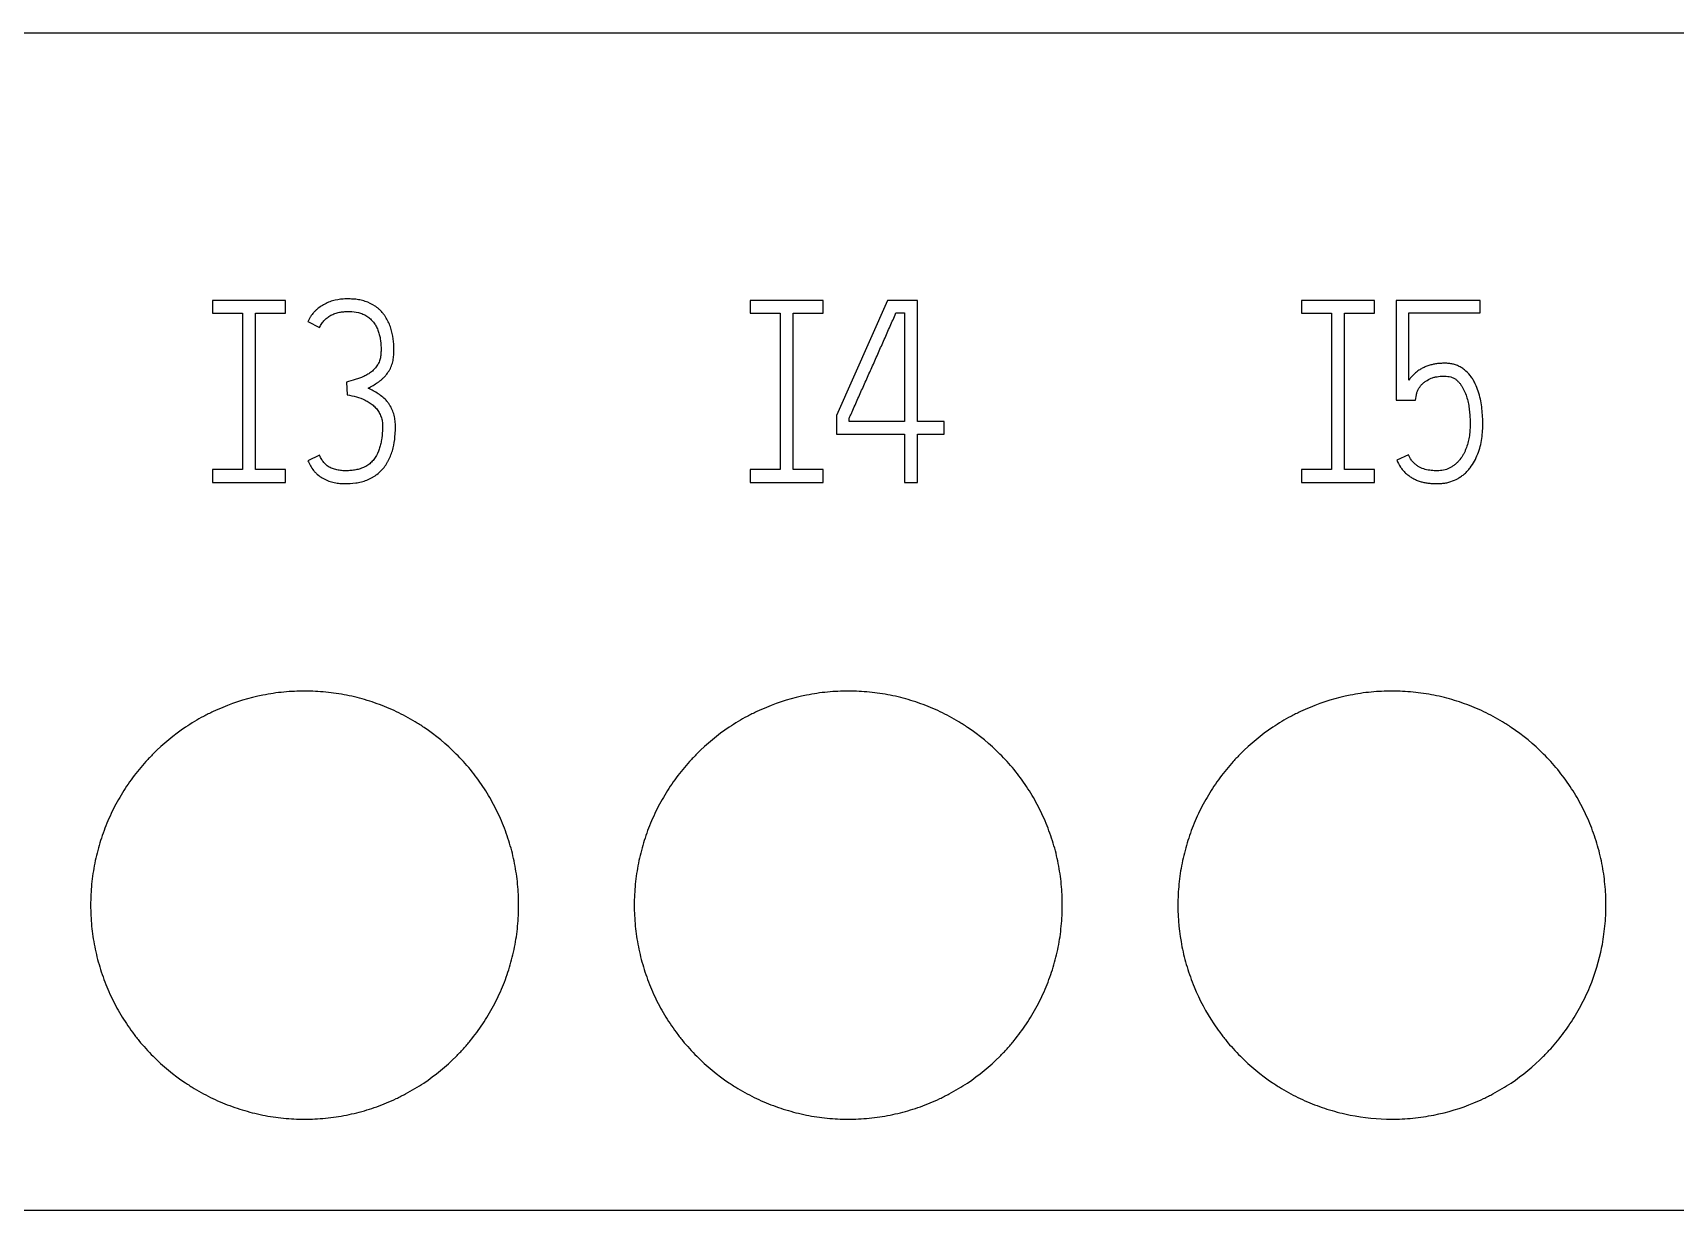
# Model space of a CAD drawing. Extents: x 0 to 420, y 0 to 297.
# Drawn here: x 119.28 to 134.63, y 224.74 to 235.74 of the extents above; entities that cross this region are included whole.
import ezdxf

# ---------------------------------------------------------------- set-up
doc = ezdxf.new("R2010")
doc.units = 0
doc.header["$LTSCALE"] = 23.1
doc.layers.add('10000_FRONT', color=7, linetype='CONTINUOUS')
doc.layers.add('10500_FRONT_LABELING', color=7, linetype='CONTINUOUS')

msp = doc.modelspace()

# ---------------------------------------------------------------- linework, layer by layer
at = {"layer": '10000_FRONT', "color": 7, "linetype": 'CONTINUOUS'}
for p, q in [((91.15, 235.74), (162.65, 235.74)), ((91.15, 224.74), (162.65, 224.74))]:
    msp.add_line(p, q, dxfattribs=at)
for points, knots in [([(123.82, 227.59), (123.82, 227.656), (123.817, 227.722), (123.804, 227.851), (123.795, 227.915), (123.77, 228.043), (123.754, 228.106), (123.726, 228.2), (123.715, 228.231), (123.693, 228.293), (123.681, 228.324), (123.644, 228.414), (123.588, 228.532), (123.522, 228.644), (123.468, 228.725), (123.449, 228.752), (123.41, 228.805), (123.39, 228.831), (123.327, 228.907), (123.283, 228.956), (123.145, 229.094), (123.045, 229.177), (122.922, 229.26), (122.908, 229.269), (122.88, 229.287), (122.866, 229.295), (122.824, 229.321), (122.795, 229.337), (122.708, 229.384), (122.649, 229.412), (122.529, 229.462), (122.467, 229.484), (122.373, 229.513), (122.342, 229.522), (122.278, 229.538), (122.245, 229.545), (122.148, 229.564), (122.018, 229.584), (121.888, 229.59), (121.757, 229.59), (121.691, 229.587), (121.593, 229.578), (121.56, 229.574), (121.495, 229.564), (121.332, 229.536), (121.176, 229.488), (121.025, 229.426), (120.995, 229.412), (120.95, 229.391), (120.935, 229.384), (120.905, 229.369), (120.832, 229.331), (120.762, 229.289), (120.599, 229.18), (120.498, 229.097), (120.382, 228.98), (120.359, 228.956), (120.315, 228.908), (120.294, 228.883), (120.232, 228.807), (120.193, 228.755), (120.121, 228.647), (120.087, 228.591), (120.041, 228.504), (120.026, 228.475), (119.998, 228.415), (119.985, 228.385), (119.947, 228.294), (119.904, 228.172), (119.872, 228.046), (119.853, 227.95), (119.847, 227.918), (119.837, 227.853), (119.833, 227.82), (119.824, 227.722), (119.82, 227.656), (119.82, 227.59)], [0, 0, 0, 0, 0.03125, 0.03125, 0.0625, 0.0625, 0.09375, 0.09375, 0.109375, 0.109375, 0.125, 0.125, 0.15625, 0.1875, 0.1875, 0.203125, 0.203125, 0.21875, 0.21875, 0.25, 0.25, 0.3125, 0.3125, 0.320312, 0.320312, 0.328125, 0.328125, 0.34375, 0.34375, 0.375, 0.375, 0.40625, 0.40625, 0.421875, 0.421875, 0.4375, 0.4375, 0.46875, 0.5, 0.5, 0.53125, 0.53125, 0.546875, 0.546875, 0.5625, 0.625, 0.625, 0.640625, 0.640625, 0.648438, 0.648438, 0.65625, 0.6875, 0.6875, 0.75, 0.75, 0.765625, 0.765625, 0.78125, 0.78125, 0.8125, 0.8125, 0.84375, 0.84375, 0.859375, 0.859375, 0.875, 0.875, 0.90625, 0.9375, 0.9375, 0.953125, 0.953125, 0.96875, 0.96875, 1, 1, 1, 1]), ([(128.9, 227.59), (128.9, 227.656), (128.897, 227.722), (128.884, 227.851), (128.875, 227.915), (128.85, 228.043), (128.834, 228.106), (128.806, 228.2), (128.795, 228.231), (128.773, 228.293), (128.761, 228.324), (128.724, 228.414), (128.668, 228.532), (128.602, 228.644), (128.548, 228.725), (128.529, 228.752), (128.49, 228.805), (128.47, 228.831), (128.407, 228.907), (128.363, 228.956), (128.225, 229.094), (128.125, 229.177), (128.002, 229.26), (127.988, 229.269), (127.96, 229.287), (127.946, 229.295), (127.904, 229.321), (127.875, 229.337), (127.788, 229.384), (127.729, 229.412), (127.609, 229.462), (127.547, 229.484), (127.453, 229.513), (127.422, 229.522), (127.358, 229.538), (127.325, 229.545), (127.228, 229.564), (127.098, 229.584), (126.968, 229.59), (126.837, 229.59), (126.771, 229.587), (126.673, 229.578), (126.64, 229.574), (126.575, 229.564), (126.412, 229.536), (126.256, 229.488), (126.105, 229.426), (126.075, 229.412), (126.03, 229.391), (126.015, 229.384), (125.985, 229.369), (125.912, 229.331), (125.842, 229.289), (125.679, 229.18), (125.578, 229.097), (125.462, 228.98), (125.439, 228.956), (125.395, 228.908), (125.374, 228.883), (125.312, 228.807), (125.273, 228.755), (125.201, 228.647), (125.167, 228.591), (125.121, 228.504), (125.106, 228.475), (125.078, 228.415), (125.065, 228.385), (125.027, 228.294), (124.984, 228.172), (124.952, 228.046), (124.933, 227.95), (124.927, 227.918), (124.917, 227.853), (124.913, 227.82), (124.904, 227.722), (124.9, 227.656), (124.9, 227.59)], [0, 0, 0, 0, 0.03125, 0.03125, 0.0625, 0.0625, 0.09375, 0.09375, 0.109375, 0.109375, 0.125, 0.125, 0.15625, 0.1875, 0.1875, 0.203125, 0.203125, 0.21875, 0.21875, 0.25, 0.25, 0.3125, 0.3125, 0.320312, 0.320312, 0.328125, 0.328125, 0.34375, 0.34375, 0.375, 0.375, 0.40625, 0.40625, 0.421875, 0.421875, 0.4375, 0.4375, 0.46875, 0.5, 0.5, 0.53125, 0.53125, 0.546875, 0.546875, 0.5625, 0.625, 0.625, 0.640625, 0.640625, 0.648438, 0.648438, 0.65625, 0.6875, 0.6875, 0.75, 0.75, 0.765625, 0.765625, 0.78125, 0.78125, 0.8125, 0.8125, 0.84375, 0.84375, 0.859375, 0.859375, 0.875, 0.875, 0.90625, 0.9375, 0.9375, 0.953125, 0.953125, 0.96875, 0.96875, 1, 1, 1, 1]), ([(133.98, 227.59), (133.98, 227.656), (133.977, 227.722), (133.964, 227.851), (133.955, 227.915), (133.93, 228.043), (133.914, 228.106), (133.886, 228.2), (133.875, 228.231), (133.853, 228.293), (133.841, 228.324), (133.804, 228.414), (133.748, 228.532), (133.682, 228.644), (133.628, 228.725), (133.609, 228.752), (133.57, 228.805), (133.55, 228.831), (133.487, 228.907), (133.443, 228.956), (133.305, 229.094), (133.205, 229.177), (133.082, 229.26), (133.068, 229.269), (133.04, 229.287), (133.026, 229.295), (132.984, 229.321), (132.955, 229.337), (132.868, 229.384), (132.809, 229.412), (132.689, 229.462), (132.627, 229.484), (132.533, 229.513), (132.502, 229.522), (132.438, 229.538), (132.405, 229.545), (132.308, 229.564), (132.178, 229.584), (132.048, 229.59), (131.917, 229.59), (131.851, 229.587), (131.753, 229.578), (131.72, 229.574), (131.655, 229.564), (131.492, 229.536), (131.336, 229.488), (131.185, 229.426), (131.155, 229.412), (131.11, 229.391), (131.095, 229.384), (131.065, 229.369), (130.992, 229.331), (130.922, 229.289), (130.759, 229.18), (130.658, 229.097), (130.542, 228.98), (130.519, 228.956), (130.475, 228.908), (130.454, 228.883), (130.392, 228.807), (130.353, 228.755), (130.281, 228.647), (130.247, 228.591), (130.201, 228.504), (130.186, 228.475), (130.158, 228.415), (130.145, 228.385), (130.107, 228.294), (130.064, 228.172), (130.032, 228.046), (130.013, 227.95), (130.007, 227.918), (129.997, 227.853), (129.993, 227.82), (129.984, 227.722), (129.98, 227.656), (129.98, 227.59)], [0, 0, 0, 0, 0.03125, 0.03125, 0.0625, 0.0625, 0.09375, 0.09375, 0.109375, 0.109375, 0.125, 0.125, 0.15625, 0.1875, 0.1875, 0.203125, 0.203125, 0.21875, 0.21875, 0.25, 0.25, 0.3125, 0.3125, 0.320312, 0.320312, 0.328125, 0.328125, 0.34375, 0.34375, 0.375, 0.375, 0.40625, 0.40625, 0.421875, 0.421875, 0.4375, 0.4375, 0.46875, 0.5, 0.5, 0.53125, 0.53125, 0.546875, 0.546875, 0.5625, 0.625, 0.625, 0.640625, 0.640625, 0.648438, 0.648438, 0.65625, 0.6875, 0.6875, 0.75, 0.75, 0.765625, 0.765625, 0.78125, 0.78125, 0.8125, 0.8125, 0.84375, 0.84375, 0.859375, 0.859375, 0.875, 0.875, 0.90625, 0.9375, 0.9375, 0.953125, 0.953125, 0.96875, 0.96875, 1, 1, 1, 1]), ([(119.82, 227.59), (119.82, 227.525), (119.824, 227.459), (119.836, 227.33), (119.846, 227.266), (119.871, 227.138), (119.887, 227.075), (119.915, 226.981), (119.925, 226.95), (119.948, 226.888), (119.959, 226.857), (119.997, 226.767), (120.052, 226.649), (120.119, 226.537), (120.173, 226.456), (120.192, 226.429), (120.231, 226.376), (120.251, 226.35), (120.314, 226.273), (120.358, 226.225), (120.496, 226.086), (120.596, 226.003), (120.719, 225.921), (120.733, 225.912), (120.761, 225.894), (120.775, 225.885), (120.817, 225.86), (120.846, 225.844), (120.933, 225.797), (120.992, 225.769), (121.112, 225.719), (121.174, 225.697), (121.268, 225.668), (121.299, 225.659), (121.363, 225.643), (121.396, 225.636), (121.493, 225.616), (121.623, 225.597), (121.753, 225.59), (121.884, 225.59), (121.949, 225.593), (122.048, 225.603), (122.081, 225.607), (122.146, 225.617), (122.179, 225.622), (122.275, 225.642), (122.339, 225.658), (122.464, 225.695), (122.525, 225.718), (122.616, 225.755), (122.646, 225.769), (122.691, 225.79), (122.706, 225.797), (122.735, 225.812), (122.808, 225.85), (122.879, 225.892), (123.041, 226.001), (123.142, 226.084), (123.259, 226.2), (123.282, 226.224), (123.326, 226.273), (123.347, 226.298), (123.409, 226.374), (123.448, 226.426), (123.52, 226.534), (123.554, 226.59), (123.6, 226.677), (123.615, 226.706), (123.643, 226.766), (123.656, 226.796), (123.694, 226.887), (123.737, 227.009), (123.769, 227.135), (123.788, 227.231), (123.794, 227.263), (123.803, 227.328), (123.807, 227.361), (123.817, 227.459), (123.82, 227.525), (123.82, 227.59)], [0, 0, 0, 0, 0.03125, 0.03125, 0.0625, 0.0625, 0.09375, 0.09375, 0.109375, 0.109375, 0.125, 0.125, 0.15625, 0.1875, 0.1875, 0.203125, 0.203125, 0.21875, 0.21875, 0.25, 0.25, 0.3125, 0.3125, 0.320312, 0.320312, 0.328125, 0.328125, 0.34375, 0.34375, 0.375, 0.375, 0.40625, 0.40625, 0.421875, 0.421875, 0.4375, 0.4375, 0.46875, 0.5, 0.5, 0.53125, 0.53125, 0.546875, 0.546875, 0.5625, 0.5625, 0.59375, 0.59375, 0.625, 0.625, 0.640625, 0.640625, 0.648438, 0.648438, 0.65625, 0.6875, 0.6875, 0.75, 0.75, 0.765625, 0.765625, 0.78125, 0.78125, 0.8125, 0.8125, 0.84375, 0.84375, 0.859375, 0.859375, 0.875, 0.875, 0.90625, 0.9375, 0.9375, 0.953125, 0.953125, 0.96875, 0.96875, 1, 1, 1, 1]), ([(124.9, 227.59), (124.9, 227.525), (124.904, 227.459), (124.916, 227.33), (124.926, 227.266), (124.951, 227.138), (124.967, 227.075), (124.995, 226.981), (125.005, 226.95), (125.028, 226.888), (125.039, 226.857), (125.077, 226.767), (125.132, 226.649), (125.199, 226.537), (125.253, 226.456), (125.272, 226.429), (125.311, 226.376), (125.331, 226.35), (125.394, 226.273), (125.438, 226.225), (125.576, 226.086), (125.676, 226.003), (125.799, 225.921), (125.813, 225.912), (125.841, 225.894), (125.855, 225.885), (125.897, 225.86), (125.926, 225.844), (126.013, 225.797), (126.072, 225.769), (126.192, 225.719), (126.254, 225.697), (126.348, 225.668), (126.379, 225.659), (126.443, 225.643), (126.476, 225.636), (126.573, 225.616), (126.703, 225.597), (126.833, 225.59), (126.964, 225.59), (127.029, 225.593), (127.128, 225.603), (127.161, 225.607), (127.226, 225.617), (127.259, 225.622), (127.355, 225.642), (127.419, 225.658), (127.544, 225.695), (127.605, 225.718), (127.696, 225.755), (127.726, 225.769), (127.771, 225.79), (127.786, 225.797), (127.815, 225.812), (127.888, 225.85), (127.959, 225.892), (128.121, 226.001), (128.222, 226.084), (128.339, 226.2), (128.362, 226.224), (128.406, 226.273), (128.427, 226.298), (128.489, 226.374), (128.528, 226.426), (128.6, 226.534), (128.634, 226.59), (128.68, 226.677), (128.695, 226.706), (128.723, 226.766), (128.736, 226.796), (128.774, 226.887), (128.817, 227.009), (128.849, 227.135), (128.868, 227.231), (128.874, 227.263), (128.883, 227.328), (128.887, 227.361), (128.897, 227.459), (128.9, 227.525), (128.9, 227.59)], [0, 0, 0, 0, 0.03125, 0.03125, 0.0625, 0.0625, 0.09375, 0.09375, 0.109375, 0.109375, 0.125, 0.125, 0.15625, 0.1875, 0.1875, 0.203125, 0.203125, 0.21875, 0.21875, 0.25, 0.25, 0.3125, 0.3125, 0.320312, 0.320312, 0.328125, 0.328125, 0.34375, 0.34375, 0.375, 0.375, 0.40625, 0.40625, 0.421875, 0.421875, 0.4375, 0.4375, 0.46875, 0.5, 0.5, 0.53125, 0.53125, 0.546875, 0.546875, 0.5625, 0.5625, 0.59375, 0.59375, 0.625, 0.625, 0.640625, 0.640625, 0.648438, 0.648438, 0.65625, 0.6875, 0.6875, 0.75, 0.75, 0.765625, 0.765625, 0.78125, 0.78125, 0.8125, 0.8125, 0.84375, 0.84375, 0.859375, 0.859375, 0.875, 0.875, 0.90625, 0.9375, 0.9375, 0.953125, 0.953125, 0.96875, 0.96875, 1, 1, 1, 1]), ([(129.98, 227.59), (129.98, 227.459), (129.993, 227.329), (130.031, 227.138), (130.047, 227.075), (130.075, 226.981), (130.086, 226.95), (130.108, 226.888), (130.119, 226.857), (130.182, 226.706), (130.243, 226.591), (130.333, 226.455), (130.352, 226.429), (130.391, 226.376), (130.411, 226.35), (130.474, 226.273), (130.518, 226.225), (130.656, 226.086), (130.757, 226.003), (130.879, 225.921), (130.893, 225.912), (130.921, 225.894), (130.935, 225.885), (130.978, 225.86), (131.006, 225.843), (131.093, 225.797), (131.152, 225.769), (131.273, 225.719), (131.334, 225.697), (131.428, 225.668), (131.46, 225.659), (131.524, 225.643), (131.556, 225.636), (131.718, 225.603), (131.848, 225.591), (132.044, 225.59), (132.11, 225.594), (132.208, 225.603), (132.241, 225.607), (132.307, 225.617), (132.339, 225.623), (132.5, 225.655), (132.625, 225.692), (132.776, 225.755), (132.806, 225.769), (132.851, 225.79), (132.866, 225.797), (132.896, 225.812), (132.91, 225.82), (132.983, 225.858), (133.039, 225.892), (133.202, 226.001), (133.303, 226.084), (133.419, 226.201), (133.442, 226.225), (133.486, 226.273), (133.55, 226.348), (133.608, 226.426), (133.68, 226.534), (133.714, 226.59), (133.76, 226.677), (133.775, 226.706), (133.803, 226.766), (133.816, 226.796), (133.879, 226.947), (133.916, 227.072), (133.948, 227.231), (133.954, 227.263), (133.963, 227.328), (133.967, 227.361), (133.977, 227.459), (133.98, 227.525), (133.98, 227.59)], [0, 0, 0, 0, 0.0625, 0.0625, 0.09375, 0.09375, 0.109375, 0.109375, 0.125, 0.125, 0.1875, 0.1875, 0.203125, 0.203125, 0.21875, 0.21875, 0.25, 0.25, 0.3125, 0.3125, 0.320312, 0.320312, 0.328125, 0.328125, 0.34375, 0.34375, 0.375, 0.375, 0.40625, 0.40625, 0.421875, 0.421875, 0.4375, 0.4375, 0.5, 0.5, 0.53125, 0.53125, 0.546875, 0.546875, 0.5625, 0.5625, 0.625, 0.625, 0.640625, 0.640625, 0.648438, 0.648438, 0.65625, 0.65625, 0.6875, 0.6875, 0.75, 0.75, 0.765625, 0.765625, 0.78125, 0.8125, 0.8125, 0.84375, 0.84375, 0.859375, 0.859375, 0.875, 0.875, 0.9375, 0.9375, 0.953125, 0.953125, 0.96875, 0.96875, 1, 1, 1, 1])]:
    msp.add_open_spline(points, degree=3, knots=knots, dxfattribs=at)
at = {"layer": '10500_FRONT_LABELING', "color": 7, "linetype": 'CONTINUOUS'}
for p, q in [((120.96, 233.24), (120.96, 233.12)), ((121.64, 233.24), (120.96, 233.24)), ((120.96, 233.12), (121.24, 233.12)), ((121.24, 233.12), (121.24, 231.66)), ((121.36, 231.66), (121.36, 233.12)), ((121.36, 233.12), (121.64, 233.12)), ((121.64, 233.12), (121.64, 233.24)), ((125.984, 233.24), (125.984, 233.12)), ((126.664, 233.24), (125.984, 233.24)), ((125.984, 233.12), (126.264, 233.12)), ((126.264, 233.12), (126.264, 231.66)), ((126.384, 231.66), (126.384, 233.12)), ((126.384, 233.12), (126.664, 233.12)), ((126.664, 233.12), (126.664, 233.24)), ((127.267, 233.24), (126.79, 232.165)), ((127.547, 233.24), (127.267, 233.24)), ((127.345, 233.123), (127.427, 233.123)), ((127.427, 233.123), (127.427, 232.109)), ((127.547, 232.109), (127.547, 233.24)), ((131.136, 233.24), (131.136, 233.12)), ((131.816, 233.24), (131.136, 233.24)), ((131.136, 233.12), (131.416, 233.12)), ((131.416, 233.12), (131.416, 231.66)), ((131.536, 231.66), (131.536, 233.12)), ((131.536, 233.12), (131.816, 233.12)), ((131.816, 233.12), (131.816, 233.24)), ((132.02, 233.24), (132.02, 232.307)), ((132.806, 233.24), (132.02, 233.24)), ((132.138, 232.495), (132.138, 233.123)), ((132.138, 233.123), (132.806, 233.123)), ((132.806, 233.123), (132.806, 233.24)), ((121.85, 233.042), (121.959, 232.988)), ((122.211, 232.476), (122.218, 232.359)), ((132.2, 232.307), (132.209, 232.359)), ((132.02, 232.307), (132.2, 232.307)), ((126.79, 232.165), (126.79, 231.991)), ((126.908, 232.109), (126.908, 232.139)), ((127.427, 232.109), (126.908, 232.109)), ((127.797, 232.109), (127.547, 232.109)), ((127.797, 231.991), (127.797, 232.109)), ((126.79, 231.991), (127.427, 231.991)), ((127.427, 231.991), (127.427, 231.54)), ((127.547, 231.54), (127.547, 231.991)), ((127.547, 231.991), (127.797, 231.991)), ((121.959, 231.793), (121.85, 231.743)), ((132.134, 231.797), (132.025, 231.748)), ((120.96, 231.66), (120.96, 231.54)), ((121.24, 231.66), (120.96, 231.66)), ((121.64, 231.66), (121.36, 231.66)), ((121.64, 231.54), (121.64, 231.66)), ((125.984, 231.66), (125.984, 231.54)), ((126.264, 231.66), (125.984, 231.66)), ((126.664, 231.66), (126.384, 231.66)), ((126.664, 231.54), (126.664, 231.66)), ((131.136, 231.66), (131.136, 231.54)), ((131.416, 231.66), (131.136, 231.66)), ((131.816, 231.66), (131.536, 231.66)), ((131.816, 231.54), (131.816, 231.66)), ((120.96, 231.54), (121.64, 231.54)), ((125.984, 231.54), (126.664, 231.54)), ((127.427, 231.54), (127.547, 231.54)), ((131.136, 231.54), (131.816, 231.54))]:
    msp.add_line(p, q, dxfattribs=at)
for points, knots in [([(122.414, 232.422), (122.429, 232.43), (122.444, 232.438), (122.474, 232.455), (122.488, 232.464), (122.51, 232.478), (122.516, 232.483), (122.53, 232.493), (122.537, 232.498), (122.549, 232.51), (122.555, 232.515), (122.568, 232.528), (122.573, 232.534), (122.59, 232.554), (122.6, 232.568), (122.613, 232.59), (122.617, 232.597), (122.625, 232.613), (122.628, 232.621), (122.638, 232.645), (122.643, 232.661), (122.649, 232.694), (122.652, 232.711), (122.654, 232.746), (122.655, 232.763), (122.654, 232.797), (122.654, 232.814), (122.65, 232.865), (122.646, 232.899), (122.635, 232.949), (122.631, 232.966), (122.62, 232.998), (122.614, 233.014), (122.6, 233.045), (122.592, 233.061), (122.579, 233.083), (122.574, 233.09), (122.564, 233.104), (122.559, 233.111), (122.543, 233.131), (122.531, 233.143), (122.513, 233.161), (122.506, 233.166), (122.493, 233.177), (122.486, 233.182), (122.45, 233.206), (122.419, 233.221), (122.377, 233.234), (122.369, 233.237), (122.352, 233.241), (122.327, 233.247), (122.285, 233.253), (122.25, 233.254), (122.216, 233.255), (122.199, 233.254), (122.147, 233.251), (122.113, 233.245), (122.072, 233.233), (122.064, 233.231), (122.048, 233.225), (122.04, 233.222), (122.016, 233.211), (121.985, 233.195), (121.957, 233.175), (121.937, 233.159), (121.931, 233.153), (121.918, 233.141), (121.912, 233.135), (121.895, 233.116), (121.885, 233.102), (121.87, 233.081), (121.866, 233.073), (121.858, 233.058), (121.854, 233.05), (121.85, 233.042)], [0, 0, 0, 0, 0.03125, 0.03125, 0.0625, 0.0625, 0.078125, 0.078125, 0.09375, 0.09375, 0.109375, 0.109375, 0.125, 0.125, 0.15625, 0.15625, 0.171875, 0.171875, 0.1875, 0.1875, 0.21875, 0.21875, 0.25, 0.25, 0.28125, 0.28125, 0.3125, 0.3125, 0.375, 0.375, 0.40625, 0.40625, 0.4375, 0.4375, 0.46875, 0.46875, 0.484375, 0.484375, 0.5, 0.5, 0.53125, 0.53125, 0.546875, 0.546875, 0.5625, 0.5625, 0.625, 0.625, 0.640625, 0.640625, 0.65625, 0.6875, 0.71875, 0.71875, 0.75, 0.75, 0.8125, 0.8125, 0.828125, 0.828125, 0.84375, 0.84375, 0.875, 0.90625, 0.90625, 0.921875, 0.921875, 0.9375, 0.9375, 0.96875, 0.96875, 0.984375, 0.984375, 1, 1, 1, 1]), ([(121.959, 232.988), (121.965, 233.001), (121.972, 233.013), (121.988, 233.036), (121.996, 233.047), (122.016, 233.067), (122.027, 233.076), (122.05, 233.093), (122.062, 233.1), (122.087, 233.112), (122.1, 233.117), (122.127, 233.126), (122.141, 233.129), (122.169, 233.133), (122.183, 233.135), (122.211, 233.137), (122.225, 233.137), (122.268, 233.136), (122.296, 233.133), (122.33, 233.125), (122.337, 233.123), (122.35, 233.118), (122.357, 233.116), (122.377, 233.108), (122.389, 233.102), (122.407, 233.09), (122.413, 233.086), (122.424, 233.077), (122.429, 233.073), (122.445, 233.058), (122.454, 233.048), (122.467, 233.031), (122.471, 233.025), (122.479, 233.014), (122.49, 232.996), (122.499, 232.977), (122.51, 232.951), (122.514, 232.937), (122.522, 232.91), (122.525, 232.896), (122.532, 232.855), (122.534, 232.827), (122.534, 232.785), (122.534, 232.771), (122.533, 232.743), (122.532, 232.729), (122.528, 232.701), (122.524, 232.688), (122.514, 232.661), (122.508, 232.649), (122.497, 232.631), (122.493, 232.625), (122.484, 232.614), (122.48, 232.608), (122.466, 232.593), (122.456, 232.583), (122.433, 232.565), (122.422, 232.557), (122.398, 232.543), (122.385, 232.536), (122.36, 232.524), (122.346, 232.519), (122.32, 232.51), (122.306, 232.505), (122.266, 232.493), (122.238, 232.484), (122.211, 232.476)], [0, 0, 0, 0, 0.03125, 0.03125, 0.0625, 0.0625, 0.09375, 0.09375, 0.125, 0.125, 0.15625, 0.15625, 0.1875, 0.1875, 0.21875, 0.21875, 0.25, 0.25, 0.3125, 0.3125, 0.328125, 0.328125, 0.34375, 0.34375, 0.375, 0.375, 0.390625, 0.390625, 0.40625, 0.40625, 0.4375, 0.4375, 0.453125, 0.453125, 0.46875, 0.5, 0.5, 0.53125, 0.53125, 0.5625, 0.5625, 0.625, 0.625, 0.65625, 0.65625, 0.6875, 0.6875, 0.71875, 0.71875, 0.75, 0.75, 0.765625, 0.765625, 0.78125, 0.78125, 0.8125, 0.8125, 0.84375, 0.84375, 0.875, 0.875, 0.90625, 0.90625, 0.9375, 0.9375, 1, 1, 1, 1]), ([(126.908, 232.139), (126.913, 232.149), (126.918, 232.16), (126.927, 232.18), (126.931, 232.19), (126.945, 232.221), (126.954, 232.241), (126.982, 232.303), (127, 232.344), (127.036, 232.426), (127.055, 232.467), (127.091, 232.549), (127.109, 232.589), (127.146, 232.671), (127.164, 232.712), (127.2, 232.794), (127.218, 232.835), (127.255, 232.917), (127.273, 232.958), (127.3, 233.02), (127.309, 233.04), (127.327, 233.081), (127.336, 233.102), (127.345, 233.123)], [0, 0, 0, 0, 0.03125, 0.03125, 0.0625, 0.0625, 0.125, 0.125, 0.25, 0.25, 0.375, 0.375, 0.5, 0.5, 0.625, 0.625, 0.75, 0.75, 0.875, 0.875, 0.9375, 0.9375, 1, 1, 1, 1]), ([(132.025, 231.748), (132.036, 231.726), (132.047, 231.704), (132.067, 231.673), (132.075, 231.664), (132.09, 231.645), (132.099, 231.636), (132.117, 231.619), (132.127, 231.611), (132.147, 231.597), (132.157, 231.59), (132.178, 231.577), (132.189, 231.571), (132.211, 231.561), (132.223, 231.556), (132.246, 231.548), (132.258, 231.545), (132.282, 231.539), (132.295, 231.536), (132.319, 231.533), (132.332, 231.532), (132.357, 231.53), (132.369, 231.53), (132.394, 231.529), (132.407, 231.528), (132.432, 231.529), (132.444, 231.53), (132.469, 231.533), (132.481, 231.535), (132.506, 231.54), (132.518, 231.544), (132.554, 231.555), (132.576, 231.565), (132.609, 231.584), (132.62, 231.591), (132.64, 231.605), (132.65, 231.613), (132.669, 231.63), (132.677, 231.638), (132.694, 231.657), (132.703, 231.666), (132.726, 231.696), (132.739, 231.717), (132.763, 231.76), (132.773, 231.783), (132.791, 231.83), (132.799, 231.853), (132.812, 231.901), (132.816, 231.925), (132.824, 231.974), (132.826, 231.999), (132.829, 232.048), (132.829, 232.073), (132.829, 232.123), (132.827, 232.172), (132.822, 232.221), (132.816, 232.27), (132.812, 232.295), (132.801, 232.343), (132.795, 232.368), (132.779, 232.415), (132.77, 232.438), (132.754, 232.472), (132.748, 232.483), (132.736, 232.505), (132.729, 232.515), (132.707, 232.545), (132.691, 232.564), (132.667, 232.585), (132.663, 232.589), (132.653, 232.597), (132.648, 232.601), (132.632, 232.611), (132.621, 232.618), (132.599, 232.629), (132.587, 232.634), (132.563, 232.642), (132.551, 232.645), (132.526, 232.649), (132.514, 232.651), (132.489, 232.653), (132.476, 232.653), (132.451, 232.653), (132.438, 232.652), (132.413, 232.651), (132.401, 232.649), (132.376, 232.645), (132.364, 232.643), (132.34, 232.637), (132.327, 232.633), (132.304, 232.625), (132.292, 232.62), (132.269, 232.61), (132.258, 232.604), (132.237, 232.591), (132.226, 232.584), (132.206, 232.568), (132.197, 232.56), (132.178, 232.543), (132.17, 232.534), (132.153, 232.516), (132.145, 232.506), (132.138, 232.495)], [0, 0, 0, 0, 0.03125, 0.03125, 0.046875, 0.046875, 0.0625, 0.0625, 0.078125, 0.078125, 0.09375, 0.09375, 0.109375, 0.109375, 0.125, 0.125, 0.140625, 0.140625, 0.15625, 0.15625, 0.171875, 0.171875, 0.1875, 0.1875, 0.203125, 0.203125, 0.21875, 0.21875, 0.234375, 0.234375, 0.25, 0.25, 0.28125, 0.28125, 0.296875, 0.296875, 0.3125, 0.3125, 0.328125, 0.328125, 0.34375, 0.34375, 0.375, 0.375, 0.40625, 0.40625, 0.4375, 0.4375, 0.46875, 0.46875, 0.5, 0.5, 0.53125, 0.53125, 0.5625, 0.59375, 0.59375, 0.625, 0.625, 0.65625, 0.65625, 0.6875, 0.6875, 0.703125, 0.703125, 0.71875, 0.71875, 0.75, 0.75, 0.757812, 0.757812, 0.765625, 0.765625, 0.78125, 0.78125, 0.796875, 0.796875, 0.8125, 0.8125, 0.828125, 0.828125, 0.84375, 0.84375, 0.859375, 0.859375, 0.875, 0.875, 0.890625, 0.890625, 0.90625, 0.90625, 0.921875, 0.921875, 0.9375, 0.9375, 0.953125, 0.953125, 0.96875, 0.96875, 0.984375, 0.984375, 1, 1, 1, 1]), ([(132.209, 232.359), (132.209, 232.363), (132.211, 232.368), (132.213, 232.377), (132.215, 232.382), (132.219, 232.396), (132.223, 232.405), (132.232, 232.421), (132.238, 232.429), (132.25, 232.444), (132.256, 232.452), (132.269, 232.465), (132.276, 232.471), (132.292, 232.483), (132.3, 232.488), (132.324, 232.503), (132.342, 232.511), (132.369, 232.521), (132.378, 232.523), (132.397, 232.527), (132.407, 232.529), (132.435, 232.532), (132.454, 232.533), (132.483, 232.533), (132.493, 232.532), (132.512, 232.53), (132.521, 232.528), (132.535, 232.524), (132.54, 232.522), (132.549, 232.519), (132.553, 232.517), (132.566, 232.51), (132.574, 232.505), (132.589, 232.493), (132.596, 232.486), (132.609, 232.472), (132.615, 232.465), (132.626, 232.449), (132.631, 232.441), (132.641, 232.425), (132.646, 232.417), (132.659, 232.391), (132.666, 232.374), (132.679, 232.338), (132.684, 232.32), (132.693, 232.283), (132.697, 232.264), (132.702, 232.227), (132.704, 232.208), (132.707, 232.17), (132.709, 232.151), (132.711, 232.114), (132.711, 232.095), (132.711, 232.057), (132.71, 232.038), (132.707, 232), (132.705, 231.981), (132.698, 231.944), (132.694, 231.925), (132.684, 231.889), (132.678, 231.871), (132.668, 231.844), (132.664, 231.835), (132.656, 231.818), (132.652, 231.809), (132.638, 231.785), (132.627, 231.769), (132.61, 231.746), (132.603, 231.739), (132.59, 231.725), (132.583, 231.718), (132.569, 231.706), (132.561, 231.7), (132.546, 231.689), (132.537, 231.684), (132.512, 231.67), (132.495, 231.663), (132.467, 231.655), (132.458, 231.653), (132.438, 231.65), (132.429, 231.65), (132.41, 231.649), (132.4, 231.649), (132.381, 231.649), (132.371, 231.65), (132.352, 231.651), (132.343, 231.652), (132.324, 231.654), (132.314, 231.656), (132.286, 231.662), (132.268, 231.668), (132.242, 231.68), (132.234, 231.685), (132.218, 231.695), (132.21, 231.701), (132.195, 231.713), (132.188, 231.719), (132.175, 231.733), (132.168, 231.74), (132.151, 231.763), (132.142, 231.78), (132.134, 231.797)], [0, 0, 0, 0, 0.007812, 0.007812, 0.015625, 0.015625, 0.03125, 0.03125, 0.046875, 0.046875, 0.0625, 0.0625, 0.078125, 0.078125, 0.09375, 0.09375, 0.125, 0.125, 0.140625, 0.140625, 0.15625, 0.15625, 0.1875, 0.1875, 0.203125, 0.203125, 0.21875, 0.21875, 0.226562, 0.226562, 0.234375, 0.234375, 0.25, 0.25, 0.265625, 0.265625, 0.28125, 0.28125, 0.296875, 0.296875, 0.3125, 0.3125, 0.34375, 0.34375, 0.375, 0.375, 0.40625, 0.40625, 0.4375, 0.4375, 0.46875, 0.46875, 0.5, 0.5, 0.53125, 0.53125, 0.5625, 0.5625, 0.59375, 0.59375, 0.625, 0.625, 0.640625, 0.640625, 0.65625, 0.65625, 0.6875, 0.6875, 0.703125, 0.703125, 0.71875, 0.71875, 0.734375, 0.734375, 0.75, 0.75, 0.78125, 0.78125, 0.796875, 0.796875, 0.8125, 0.8125, 0.828125, 0.828125, 0.84375, 0.84375, 0.859375, 0.859375, 0.875, 0.875, 0.90625, 0.90625, 0.921875, 0.921875, 0.9375, 0.9375, 0.953125, 0.953125, 0.96875, 0.96875, 1, 1, 1, 1]), ([(121.85, 231.743), (121.858, 231.727), (121.866, 231.711), (121.884, 231.68), (121.893, 231.665), (121.909, 231.644), (121.915, 231.638), (121.928, 231.625), (121.935, 231.618), (121.955, 231.601), (121.969, 231.591), (121.992, 231.577), (122, 231.573), (122.016, 231.565), (122.025, 231.561), (122.05, 231.551), (122.067, 231.546), (122.101, 231.537), (122.119, 231.534), (122.146, 231.531), (122.155, 231.53), (122.173, 231.529), (122.182, 231.529), (122.227, 231.528), (122.262, 231.53), (122.315, 231.537), (122.333, 231.541), (122.359, 231.548), (122.368, 231.55), (122.385, 231.556), (122.393, 231.559), (122.418, 231.568), (122.435, 231.576), (122.458, 231.589), (122.466, 231.594), (122.481, 231.604), (122.488, 231.609), (122.524, 231.636), (122.549, 231.662), (122.575, 231.698), (122.581, 231.706), (122.59, 231.721), (122.604, 231.744), (122.615, 231.769), (122.629, 231.802), (122.635, 231.819), (122.645, 231.853), (122.649, 231.871), (122.66, 231.923), (122.664, 231.958), (122.668, 232.012), (122.669, 232.029), (122.669, 232.065), (122.668, 232.083), (122.666, 232.119), (122.663, 232.136), (122.657, 232.163), (122.655, 232.171), (122.65, 232.189), (122.647, 232.197), (122.637, 232.222), (122.63, 232.238), (122.616, 232.262), (122.611, 232.269), (122.601, 232.284), (122.595, 232.291), (122.578, 232.312), (122.565, 232.324), (122.538, 232.347), (122.523, 232.358), (122.493, 232.378), (122.477, 232.387), (122.446, 232.405), (122.43, 232.414), (122.414, 232.422)], [0, 0, 0, 0, 0.03125, 0.03125, 0.0625, 0.0625, 0.078125, 0.078125, 0.09375, 0.09375, 0.125, 0.125, 0.140625, 0.140625, 0.15625, 0.15625, 0.1875, 0.1875, 0.21875, 0.21875, 0.234375, 0.234375, 0.25, 0.25, 0.3125, 0.3125, 0.34375, 0.34375, 0.359375, 0.359375, 0.375, 0.375, 0.40625, 0.40625, 0.421875, 0.421875, 0.4375, 0.4375, 0.5, 0.5, 0.515625, 0.515625, 0.53125, 0.5625, 0.5625, 0.59375, 0.59375, 0.625, 0.625, 0.6875, 0.6875, 0.71875, 0.71875, 0.75, 0.75, 0.78125, 0.78125, 0.796875, 0.796875, 0.8125, 0.8125, 0.84375, 0.84375, 0.859375, 0.859375, 0.875, 0.875, 0.90625, 0.90625, 0.9375, 0.9375, 0.96875, 0.96875, 1, 1, 1, 1]), ([(122.218, 232.359), (122.247, 232.354), (122.276, 232.347), (122.332, 232.331), (122.359, 232.322), (122.399, 232.302), (122.412, 232.295), (122.436, 232.279), (122.448, 232.271), (122.471, 232.251), (122.481, 232.241), (122.5, 232.218), (122.508, 232.206), (122.519, 232.187), (122.523, 232.181), (122.529, 232.167), (122.532, 232.16), (122.539, 232.14), (122.543, 232.125), (122.547, 232.097), (122.548, 232.082), (122.549, 232.052), (122.548, 232.038), (122.546, 231.994), (122.543, 231.965), (122.536, 231.922), (122.533, 231.908), (122.526, 231.879), (122.522, 231.865), (122.508, 231.823), (122.496, 231.797), (122.471, 231.759), (122.462, 231.748), (122.442, 231.727), (122.431, 231.717), (122.413, 231.704), (122.407, 231.699), (122.394, 231.692), (122.388, 231.688), (122.368, 231.678), (122.355, 231.673), (122.333, 231.666), (122.326, 231.664), (122.312, 231.66), (122.29, 231.655), (122.254, 231.65), (122.224, 231.649), (122.195, 231.649), (122.18, 231.649), (122.151, 231.652), (122.136, 231.654), (122.107, 231.66), (122.093, 231.664), (122.065, 231.674), (122.052, 231.681), (122.034, 231.694), (122.028, 231.698), (122.016, 231.708), (122.011, 231.713), (121.996, 231.729), (121.987, 231.741), (121.972, 231.766), (121.965, 231.779), (121.959, 231.793)], [0, 0, 0, 0, 0.0625, 0.0625, 0.125, 0.125, 0.15625, 0.15625, 0.1875, 0.1875, 0.21875, 0.21875, 0.25, 0.25, 0.265625, 0.265625, 0.28125, 0.28125, 0.3125, 0.3125, 0.34375, 0.34375, 0.375, 0.375, 0.4375, 0.4375, 0.46875, 0.46875, 0.5, 0.5, 0.5625, 0.5625, 0.59375, 0.59375, 0.625, 0.625, 0.640625, 0.640625, 0.65625, 0.65625, 0.6875, 0.6875, 0.703125, 0.703125, 0.71875, 0.75, 0.78125, 0.78125, 0.8125, 0.8125, 0.84375, 0.84375, 0.875, 0.875, 0.90625, 0.90625, 0.921875, 0.921875, 0.9375, 0.9375, 0.96875, 0.96875, 1, 1, 1, 1])]:
    msp.add_open_spline(points, degree=3, knots=knots, dxfattribs=at)

doc.saveas('drawing.dxf')
